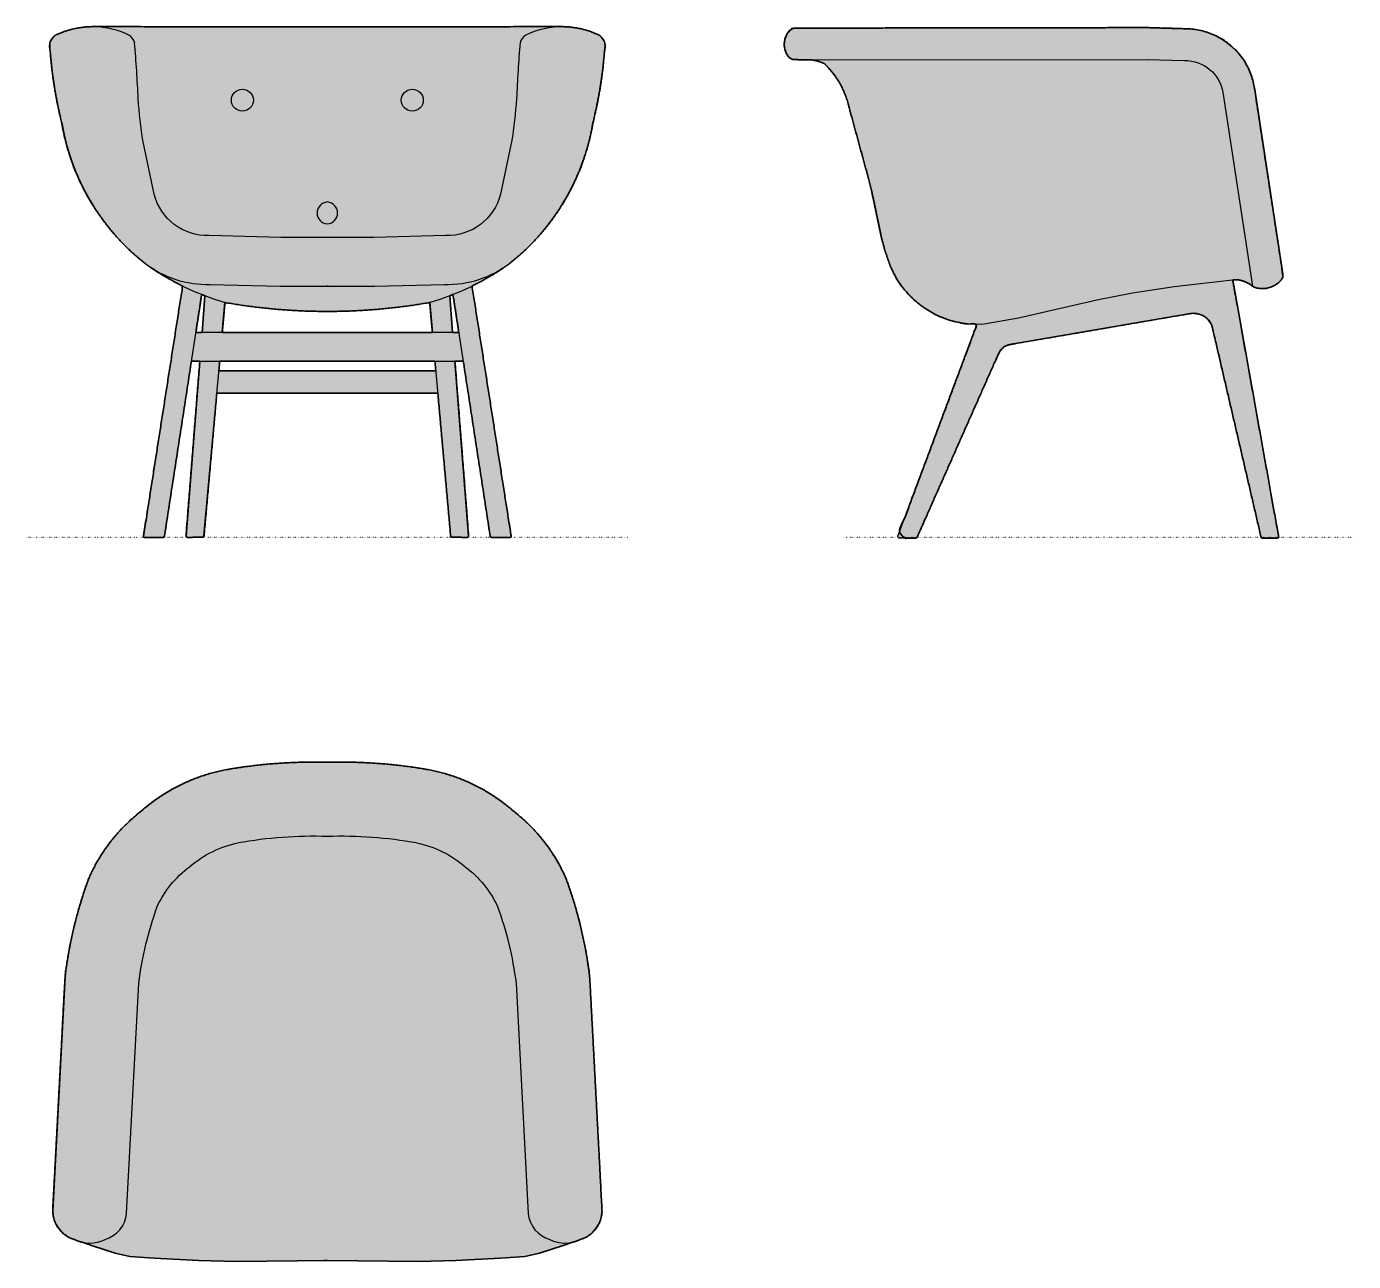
# Model space of a CAD drawing. Header units: millimetres. Extents: x 0 to 1796, y -980 to 691.
import ezdxf

# ---------------------------------------------------------------- set-up
doc = ezdxf.new("R2010")
doc.units = ezdxf.units.MM
doc.linetypes.add('Dots', pattern=[1, 0, -1])
doc.layers.add('Blocks', color=7, linetype='Continuous')
doc.layers.add('Blocks$Fill', color=7, linetype='Continuous', true_color=0xffffff)
for name, color, linetype, lineweight, true_color in [('Blocks$Inner', 7, 'Continuous', 25, 0x007f00), ('Blocks$Outline', 7, 'Continuous', 35, 0xff3f3f), ('Groud', 7, 'Dots', 25, 0x243775)]:
    doc.layers.add(name, color=color, linetype=linetype, lineweight=lineweight, true_color=true_color)

# ---------------------------------------------------------------- blocks, each defined once
blk = doc.blocks.new('Chester Chair Side')
at = {"layer": 'Blocks$Fill', "extrusion": (0, 0, -1)}
blk.add_hatch(color=256, dxfattribs=at).paths.add_polyline_path([(-562.3, 0.5), (-562.3, 0.5), (-562.3, 0.4), (-562.4, 0.4), (-562.4, 0.4), (-562.4, 0.3), (-562.4, 0.3), (-562.4, 0.2), (-562.4, 0.2), (-562.4, 0.2), (-562.5, 0.1), (-562.5, 0.1), (-562.5, 0.1), (-562.5, 0), (-562.5, 0), (-562.6, 0), (-562.6, -0.1), (-562.6, -0.1), (-562.6, -0.2), (-562.6, -0.2), (-562.7, -0.2), (-562.7, -0.3), (-562.7, -0.3), (-562.8, -0.3), (-562.8, -0.4), (-562.8, -0.4), (-562.8, -0.4), (-562.9, -0.5), (-562.9, -0.5), (-562.9, -0.5), (-563, -0.5), (-563, -0.6), (-563, -0.6), (-563.1, -0.6), (-563.1, -0.7), (-563.1, -0.7), (-563.2, -0.7), (-563.2, -0.7), (-563.2, -0.7), (-563.3, -0.8), (-563.3, -0.8), (-563.4, -0.8), (-563.4, -0.8), (-563.4, -0.8), (-563.5, -0.9), (-563.5, -0.9), (-563.6, -0.9), (-563.6, -0.9), (-563.6, -0.9), (-563.7, -0.9), (-563.7, -1), (-563.8, -1), (-563.8, -1), (-563.8, -1), (-563.9, -1), (-563.9, -1), (-564, -1), (-564, -1), (-564, -1), (-564.1, -1), (-564.1, -1), (-564.2, -1), (-564.2, -1), (-564.2, -1), (-564.3, -1), (-584.2, -1), (-584.2, -1), (-584.3, -1), (-584.3, -1), (-584.4, -1), (-584.4, -1), (-584.5, -1), (-584.5, -1), (-584.6, -1), (-584.6, -1), (-584.7, -1), (-584.7, -0.9), (-584.8, -0.9), (-584.8, -0.9), (-584.9, -0.9), (-584.9, -0.9), (-585, -0.8), (-585, -0.8), (-585.1, -0.8), (-585.1, -0.8), (-585.2, -0.7), (-585.2, -0.7), (-585.3, -0.7), (-585.3, -0.6), (-585.4, -0.6), (-585.4, -0.6), (-585.5, -0.5), (-585.5, -0.5), (-585.5, -0.5), (-585.6, -0.4), (-585.6, -0.4), (-585.6, -0.4), (-585.7, -0.3), (-585.7, -0.3), (-585.8, -0.2), (-585.8, -0.2), (-585.8, -0.1), (-585.8, -0.1), (-585.9, -0.1), (-585.9, 0), (-585.9, 0), (-585.9, 0.1), (-586, 0.1), (-586, 0.2), (-586, 0.2), (-586, 0.3), (-586.1, 0.3), (-586.1, 0.4), (-586.1, 0.5), (-586.1, 0.5), (-586.1, 0.6), (-586.1, 0.6), (-586.1, 0.7), (-586.1, 0.7), (-586.1, 0.8), (-586.1, 0.8), (-586.1, 0.9), (-586.2, 0.9), (-586.2, 1), (-586.1, 1.1), (-586.1, 1.1), (-586.1, 1.2), (-586.1, 1.2), (-586.1, 1.3), (-586.1, 1.3), (-524, 348.1), (-530.6, 348.5), (-531.9, 348.3), (-533.3, 348), (-534.6, 347.6), (-536, 347.2), (-537.3, 346.8), (-538.6, 346.4), (-539.9, 345.9), (-541.2, 345.3), (-542.5, 344.8), (-543.7, 344.1), (-545, 343.5), (-546.2, 342.8), (-547.4, 342.1), (-548.6, 341.3), (-549.7, 340.5), (-550.8, 339.7), (-551.8, 339), (-552.4, 338.8), (-552.9, 338.5), (-553.5, 338.3), (-554.1, 338.1), (-554.7, 337.9), (-555.3, 337.8), (-555.9, 337.6), (-556.5, 337.4), (-557.1, 337.3), (-557.8, 337.1), (-558.4, 337), (-559, 336.9), (-559.7, 336.8), (-560.3, 336.7), (-561, 336.6), (-561.6, 336.6), (-562.3, 336.5), (-562.9, 336.5), (-563.6, 336.5), (-564.2, 336.5), (-564.9, 336.5), (-565.6, 336.5), (-566.2, 336.5), (-566.9, 336.5), (-567.6, 336.6), (-568.2, 336.7), (-568.9, 336.8), (-569.6, 336.9), (-570.2, 337), (-570.9, 337.1), (-571.5, 337.2), (-572.2, 337.4), (-572.9, 337.6), (-573.5, 337.7), (-574.1, 337.9), (-574.8, 338.1), (-575.4, 338.3), (-576, 338.6), (-576.7, 338.8), (-577.3, 339.1), (-577.9, 339.3), (-578.5, 339.6), (-579.1, 339.9), (-579.7, 340.2), (-580.3, 340.5), (-580.9, 340.8), (-581.4, 341.2), (-582, 341.5), (-582.5, 341.9), (-583.1, 342.2), (-583.6, 342.6), (-584.1, 343), (-584.6, 343.4), (-585.1, 343.8), (-585.6, 344.2), (-586.1, 344.6), (-586.6, 345), (-587.1, 345.5), (-587.5, 345.9), (-587.9, 346.3), (-588.4, 346.8), (-588.8, 347.2), (-589.2, 347.7), (-589.6, 348.2), (-589.8, 348.4), (-589.9, 348.6), (-590.1, 348.8), (-590.2, 349), (-590.4, 349.2), (-590.5, 349.4), (-590.6, 349.7), (-590.8, 349.9), (-590.9, 350.1), (-591, 350.4), (-591.1, 350.6), (-591.2, 350.9), (-591.3, 351.1), (-591.4, 351.4), (-591.5, 351.6), (-591.6, 351.9), (-591.6, 352.2), (-591.7, 352.4), (-591.8, 352.7), (-591.8, 352.9), (-591.8, 353.2), (-591.9, 353.5), (-591.9, 353.7), (-591.9, 354), (-591.9, 354.3), (-591.9, 354.5), (-591.9, 354.8), (-591.9, 355.1), (-591.9, 355.3), (-591.9, 355.6), (-591.9, 355.9), (-591.8, 356.1), (-553.3, 608.6), (-552.9, 610.5), (-552.6, 612.4), (-552.2, 614.3), (-551.7, 616.2), (-551.2, 618.1), (-550.7, 620), (-550.1, 621.9), (-549.5, 623.8), (-548.8, 625.7), (-548.1, 627.7), (-547.3, 629.6), (-546.5, 631.5), (-545.7, 633.3), (-544.8, 635.2), (-543.8, 637.1), (-542.8, 638.9), (-541.8, 640.8), (-540.7, 642.6), (-539.6, 644.4), (-538.4, 646.2), (-537.2, 647.9), (-536, 649.7), (-534.7, 651.4), (-533.4, 653.1), (-532, 654.7), (-530.6, 656.4), (-529.1, 658), (-527.6, 659.5), (-526.1, 661.1), (-524.5, 662.6), (-522.9, 664), (-521.3, 665.5), (-519.6, 666.9), (-517.9, 668.2), (-516.2, 669.5), (-514.4, 670.8), (-512.6, 672), (-510.8, 673.2), (-509, 674.3), (-507.1, 675.4), (-505.2, 676.5), (-503.3, 677.5), (-501.4, 678.5), (-499.5, 679.4), (-497.5, 680.2), (-495.6, 681.1), (-493.6, 681.8), (-491.6, 682.6), (-489.7, 683.2), (-487.7, 683.9), (-485.7, 684.5), (-483.7, 685), (-481.7, 685.5), (-479.7, 685.9), (-477.7, 686.3), (-475.7, 686.7), (-473.7, 687), (-471.7, 687.3), (-469.7, 687.5), (-467.8, 687.7), (-465.8, 687.8), (-463.9, 687.9), (-461.9, 688), (-460, 688), (-409.2, 689.6), (67.9, 688.9), (68.1, 688.9), (68.4, 688.9), (68.6, 688.9), (68.9, 688.9), (69.1, 688.8), (69.4, 688.8), (69.6, 688.8), (69.9, 688.7), (70.1, 688.7), (70.4, 688.6), (70.6, 688.5), (70.8, 688.5), (71.1, 688.4), (71.3, 688.3), (71.6, 688.2), (71.8, 688.1), (72, 688), (72.3, 687.9), (72.5, 687.8), (72.7, 687.7), (72.9, 687.6), (73.1, 687.4), (73.3, 687.3), (73.6, 687.2), (73.8, 687), (74, 686.9), (74.2, 686.7), (74.3, 686.6), (74.5, 686.4), (74.7, 686.2), (74.9, 686.1), (75.1, 685.9), (75.5, 685.5), (75.8, 685.1), (76.2, 684.6), (76.6, 684.2), (76.9, 683.7), (77.3, 683.3), (77.6, 682.8), (78, 682.3), (78.3, 681.8), (78.6, 681.3), (78.9, 680.8), (79.2, 680.3), (79.5, 679.8), (79.8, 679.2), (80.1, 678.7), (80.3, 678.1), (80.6, 677.6), (80.8, 677), (81.1, 676.4), (81.3, 675.8), (81.5, 675.2), (81.6, 674.6), (81.8, 674), (82, 673.4), (82.1, 672.8), (82.3, 672.2), (82.4, 671.6), (82.5, 670.9), (82.6, 670.3), (82.6, 669.7), (82.7, 669), (82.7, 668.4), (82.8, 667.8), (82.8, 667.1), (82.8, 666.5), (82.8, 665.9), (82.7, 665.2), (82.7, 664.6), (82.6, 664), (82.5, 663.3), (82.5, 662.7), (82.3, 662.1), (82.2, 661.5), (82.1, 660.9), (82, 660.3), (81.8, 659.7), (81.6, 659.1), (81.4, 658.5), (81.3, 657.9), (81, 657.3), (80.8, 656.8), (80.6, 656.2), (80.4, 655.6), (80.1, 655.1), (79.8, 654.6), (79.6, 654), (79.3, 653.5), (79, 653), (78.7, 652.5), (78.4, 652), (78.1, 651.6), (77.7, 651.1), (77.4, 650.6), (77.1, 650.2), (76.9, 650), (76.7, 649.8), (76.5, 649.6), (76.3, 649.4), (76.2, 649.2), (76, 649), (75.7, 648.8), (75.5, 648.6), (75.3, 648.4), (75.1, 648.3), (74.9, 648.1), (74.6, 647.9), (74.4, 647.8), (74.1, 647.6), (73.9, 647.5), (73.6, 647.4), (73.4, 647.2), (73.1, 647.1), (72.9, 647), (72.6, 646.9), (72.3, 646.8), (72.1, 646.7), (71.8, 646.7), (71.5, 646.6), (71.2, 646.5), (71, 646.5), (70.7, 646.4), (70.4, 646.4), (70.1, 646.4), (69.9, 646.3), (69.6, 646.3), (69.3, 646.3), (47.5, 645.9), (45.3, 645.9), (44.2, 645.7), (43.1, 645.5), (42, 645.3), (41, 645.1), (39.9, 644.8), (38.8, 644.5), (37.7, 644.2), (36.7, 643.9), (35.6, 643.6), (34.5, 643.2), (33.5, 642.8), (32.5, 642.4), (31.4, 642), (30.4, 641.6), (29.4, 641.1), (28.4, 640.7), (25.8, 638.1), (23.3, 635.5), (20.9, 632.8), (18.5, 630), (16.3, 627.2), (14.1, 624.2), (12, 621.2), (10, 618.2), (8.1, 615), (6.4, 611.8), (4.7, 608.6), (3.1, 605.3), (1.6, 602), (0.3, 598.6), (-1, 595.2), (-2.1, 591.8), (-33.9, 475.6), (-48.9, 404.9), (-53.7, 386.9), (-60.9, 366.5), (-62.7, 362.4), (-63.6, 360.4), (-64.6, 358.4), (-65.6, 356.4), (-66.7, 354.4), (-67.8, 352.4), (-69, 350.5), (-70.2, 348.5), (-71.4, 346.6), (-72.7, 344.7), (-74, 342.7), (-75.3, 340.9), (-76.7, 339), (-78.1, 337.1), (-79.6, 335.3), (-81.1, 333.5), (-82.6, 331.7), (-84.2, 329.9), (-85.8, 328.2), (-87.4, 326.5), (-89.1, 324.8), (-90.8, 323.2), (-92.6, 321.5), (-94.3, 319.9), (-96.1, 318.4), (-98, 316.8), (-99.9, 315.3), (-101.8, 313.9), (-103.7, 312.4), (-105.6, 311.1), (-107.6, 309.7), (-109.6, 308.4), (-111.6, 307.1), (-113.7, 305.9), (-115.8, 304.7), (-117.9, 303.5), (-120, 302.4), (-122.1, 301.3), (-124.3, 300.3), (-126.4, 299.3), (-128.6, 298.3), (-130.8, 297.4), (-133, 296.5), (-135.2, 295.7), (-137.4, 294.9), (-139.7, 294.2), (-141.9, 293.5), (-144.2, 292.8), (-146.4, 292.2), (-148.7, 291.6), (-151, 291.1), (-153.2, 290.6), (-155.5, 290.2), (-157.7, 289.8), (-160, 289.4), (-162.3, 289.1), (-164.5, 288.8), (-166.8, 288.6), (-169, 288.4), (-171.2, 288.2), (-173.5, 288.1), (-177.9, 288), (-71, 1.7), (-71, 1.6), (-71, 1.6), (-71, 1.5), (-70.9, 1.5), (-70.9, 1.4), (-70.9, 1.3), (-70.9, 1.3), (-70.9, 1.2), (-70.9, 1.2), (-70.9, 1.1), (-70.9, 1), (-70.9, 1), (-70.9, 0.9), (-70.9, 0.9), (-70.9, 0.8), (-70.9, 0.7), (-70.9, 0.7), (-70.9, 0.6), (-70.9, 0.6), (-70.9, 0.5), (-71, 0.4), (-71, 0.4), (-71, 0.3), (-71, 0.3), (-71, 0.2), (-71.1, 0.1), (-71.1, 0.1), (-71.1, 0), (-71.1, 0), (-71.2, -0.1), (-71.2, -0.1), (-71.2, -0.2), (-71.3, -0.2), (-71.3, -0.3), (-71.3, -0.3), (-71.4, -0.3), (-71.4, -0.4), (-71.5, -0.4), (-71.5, -0.5), (-71.6, -0.5), (-71.6, -0.6), (-71.6, -0.6), (-71.7, -0.6), (-71.7, -0.7), (-71.8, -0.7), (-71.8, -0.7), (-71.9, -0.8), (-72, -0.8), (-72, -0.8), (-72.1, -0.8), (-72.1, -0.9), (-72.2, -0.9), (-72.2, -0.9), (-72.3, -0.9), (-72.4, -0.9), (-72.4, -1), (-72.5, -1), (-72.5, -1), (-72.6, -1), (-72.6, -1), (-72.7, -1), (-72.8, -1), (-72.8, -1), (-72.9, -1), (-95.2, -1), (-95.2, -1), (-95.3, -1), (-95.4, -1), (-95.4, -1), (-95.4, -1), (-95.5, -1), (-95.5, -1), (-95.5, -1), (-95.6, -1), (-95.6, -0.9), (-95.7, -0.9), (-95.7, -0.9), (-95.7, -0.9), (-95.8, -0.9), (-95.8, -0.9), (-95.8, -0.9), (-95.9, -0.9), (-95.9, -0.9), (-95.9, -0.8), (-96, -0.8), (-96, -0.8), (-96, -0.8), (-96.1, -0.8), (-96.1, -0.8), (-96.1, -0.7), (-96.2, -0.7), (-96.2, -0.7), (-96.2, -0.7), (-96.3, -0.7), (-96.3, -0.7), (-96.3, -0.6), (-96.3, -0.6), (-96.4, -0.6), (-96.4, -0.6), (-96.4, -0.5), (-96.5, -0.5), (-96.5, -0.5), (-96.5, -0.5), (-96.5, -0.4), (-96.6, -0.4), (-96.6, -0.4), (-96.6, -0.4), (-96.6, -0.3), (-96.7, -0.3), (-96.7, -0.3), (-96.7, -0.3), (-96.7, -0.2), (-96.8, -0.2), (-96.8, -0.2), (-96.8, -0.1), (-96.8, -0.1), (-96.8, -0.1), (-96.9, -0.1), (-96.9, 0), (-96.9, 0), (-96.9, 0.1), (-97, 0.1), (-97, 0.2), (-206.8, 247.7), (-207.1, 248.3), (-207.4, 249), (-207.7, 249.6), (-208, 250.3), (-208.4, 250.9), (-208.8, 251.5), (-209.2, 252.1), (-209.7, 252.7), (-210.1, 253.3), (-210.4, 253.6), (-210.6, 253.9), (-210.9, 254.2), (-211.1, 254.5), (-211.4, 254.7), (-211.6, 255), (-211.9, 255.3), (-212.2, 255.5), (-212.5, 255.8), (-212.8, 256), (-213.1, 256.3), (-213.4, 256.5), (-213.7, 256.8), (-214, 257), (-214.3, 257.2), (-214.6, 257.4), (-214.9, 257.7), (-215.2, 257.9), (-215.5, 258.1), (-215.9, 258.3), (-216.2, 258.5), (-216.5, 258.6), (-216.9, 258.8), (-217.2, 259), (-217.5, 259.2), (-217.9, 259.3), (-218.2, 259.5), (-218.6, 259.6), (-219.3, 259.9), (-220, 260.1), (-220.7, 260.4), (-221.4, 260.6), (-222.1, 260.7), (-222.8, 260.9), (-223.5, 261), (-224.3, 261.1), (-225, 261.2), (-466.9, 302.7), (-467.4, 302.7), (-468, 302.8), (-468.5, 302.9), (-469, 302.9), (-469.5, 302.9), (-470.1, 303), (-470.6, 303), (-471.1, 303), (-471.7, 303), (-472.2, 303), (-472.8, 302.9), (-473.3, 302.9), (-473.9, 302.9), (-474.4, 302.8), (-475, 302.7), (-475.5, 302.6), (-476.1, 302.5), (-476.6, 302.4), (-477.2, 302.3), (-477.7, 302.2), (-478.3, 302), (-478.8, 301.9), (-479.4, 301.7), (-479.9, 301.5), (-480.4, 301.3), (-481, 301.1), (-481.5, 300.9), (-482, 300.7), (-482.6, 300.5), (-483.1, 300.2), (-483.6, 299.9), (-484.1, 299.7), (-484.6, 299.4), (-485.1, 299.1), (-485.6, 298.8), (-486.1, 298.5), (-486.5, 298.2), (-487, 297.8), (-487.5, 297.5), (-487.9, 297.1), (-488.4, 296.8), (-488.8, 296.4), (-489.2, 296), (-489.6, 295.6), (-490, 295.3), (-490.4, 294.9), (-490.8, 294.5), (-491.2, 294), (-491.6, 293.6), (-491.9, 293.2), (-492.3, 292.8), (-492.6, 292.3), (-492.9, 291.9), (-493.3, 291.4), (-493.6, 291), (-493.9, 290.5), (-494.1, 290.1), (-494.4, 289.6), (-494.7, 289.2), (-494.9, 288.7), (-495.2, 288.2), (-495.4, 287.8), (-495.6, 287.3), (-495.8, 286.8)], flags=0)
at = {"layer": 'Blocks$Inner'}
for p, q in [((-47.5, 645.9), (409.3, 646.6)), ((407.9, 646.6), (458.7, 645)), ((-45.3, 645.9), (-69.3, 646.3)), ((510.7, 602.1), (550.8, 339.7)), ((553.3, 608.6), (591.8, 356.1)), ((71, 1.7), (177.9, 288)), ((466.9, 302.7), (225, 261.2)), ((562.3, 0.5), (495.8, 286.8)), ((206.8, 247.7), (97, 0.2)), ((95.2, -1), (72.9, -1)), ((584.2, -1), (564.3, -1))]:
    blk.add_line(p, q, dxfattribs=at)
for points in [[(-67.9, 688.9), (409.2, 689.6), (460, 688)], [(60.9, 366.5), (53.7, 386.9), (48.9, 404.9), (33.9, 475.6), (2.1, 591.8)], [(523.9, 347.9), (444.9, 338.7), (388.5, 330.1), (340.1, 320.9), (234.2, 296.5), (187.6, 288.5), (177.7, 288)], [(530.6, 348.5), (524, 348.1), (586.1, 1.3)]]:
    blk.add_lwpolyline(points, dxfattribs=at)
at = {"layer": 'Blocks$Inner', "extrusion": (0, 0, -1)}
for centre, radius, start, end in [((55.5, 666.9), 27.3, 322.2604, 44.1567), ((67.9, 678.9), 10, 44.1567, 89.9243), ((-460, 593.6), 94.4, 89.9961, 170.8645), ((69.2, 656.3), 10, 270.9495, 322.2604), ((-459.9, 593.5), 51.5, 88.6201, 170.8348), ((-178.9, 416), 128, 270.4723, 337.2481), ((-564.4, 369.3), 32.9, 220.104, 292.6171), ((-581.9, 354.6), 10, 171.3116, 220.104), ((-72.9, 1), 2, 269.9443, 20.4692), ((-95.2, 1), 2, 203.9241, 269.9443), ((-564.3, 1), 2, 270, 346.9256), ((-584.2, 1), 2, 169.8389, 270)]:
    blk.add_arc(centre, radius, start, end, dxfattribs=at)
at = {"layer": 'Blocks$Inner'}
for centre, radius, start, end in [((-54.1, 587.6), 59, 64.1351, 81.4222), ((-107.6, 557.3), 115, 17.4406, 46.4569), ((522.5, 302.1), 47.2, 51.5499, 80.1177), ((471.1, 276), 26.9, 23.5617, 98.9781), ((226.9, 239.7), 21.6, 95.0197, 158.2265)]:
    blk.add_arc(centre, radius, start, end, dxfattribs=at)
at = {"layer": 'Blocks$Outline'}
blk.add_rational_spline([(562.3, 0.5), (562.7, -1), (564.3, -1), (574.2, -1), (584.2, -1), (585.1, -1), (585.7, -0.3), (586.3, 0.4), (586.1, 1.3), (555, 174.7), (524, 348.1), (527.3, 348.3), (530.6, 348.5), (541.8, 346.6), (551.3, 339.4), (551.8, 339), (574.1, 329.7), (589.6, 348.2), (592.5, 351.6), (591.8, 356.1), (572.5, 482.3), (553.3, 608.6), (540.5, 688), (460, 688), (434.6, 688.8), (409.2, 689.6), (170.7, 689.2), (-67.9, 688.9), (-72.1, 688.9), (-75.1, 685.9), (-91.6, 668.9), (-77.1, 650.2), (-74.1, 646.4), (-69.3, 646.3), (-58.4, 646.1), (-46.4, 645.9), (-45.3, 645.9), (-36.5, 644.6), (-28.4, 640.7), (-6.8, 620.2), (2.1, 591.8), (18, 533.7), (33.9, 475.6), (41.4, 440.3), (48.9, 404.9), (51.3, 395.9), (53.7, 386.9), (57.3, 376.7), (60.9, 366.5), (93.5, 288.7), (177.9, 288), (124.4, 144.8), (71, 1.7), (70.6, 0.7), (71.2, -0.2), (71.8, -1), (72.9, -1), (84, -1), (95.2, -1), (96.5, -1), (97, 0.2), (151.9, 123.9), (206.8, 247.7), (211.7, 260), (225, 261.2), (345.9, 281.9), (466.9, 302.7), (487.5, 305.9), (495.8, 286.8), (529.1, 143.7), (562.3, 0.5)], [1, 0.783012046874, 1, 1, 1, 0.906010434828, 1, 0.906010434828, 1, 1, 1, 1, 1, 0.97069996791, 0.998384947152, 1, 0.806377032535, 1, 0.910711084237, 1, 1, 1, 0.761151720285, 1, 1, 1, 1, 1, 0.921295238015, 1, 0.755302805721, 1, 0.901413933305, 1, 1, 1, 1, 0.988642390722, 1, 0.96811204409, 1, 1, 1, 1, 1, 1, 1, 1, 1, 0.834964285729, 1, 1, 1, 0.885951043888, 1, 0.885951043888, 1, 1, 1, 0.838574237173, 1, 1, 1, 0.851695843934, 1, 1, 1, 0.791135677978, 1, 1, 1], degree=2, knots=[-3501.966918, -3501.966918, -3501.966918, -3499.281707, -3499.281707, -3479.406814, -3479.406814, -3477.658673, -3477.658673, -3475.910531, -3475.910531, -3123.568251, -3123.568251, -3116.951602, -3116.951602, -3094.664492, -3093.435999, -3093.435999, -3051.820455, -3051.820455, -3043.304576, -3043.304576, -2787.914, -2787.914, -2654.624167, -2654.624167, -2603.823932, -2603.823932, -2126.690279, -2126.690279, -2118.702318, -2118.702318, -2079.710568, -2079.710568, -2070.755126, -2070.755126, -2048.95008, -2046.74562, -2046.74562, -2028.954814, -2028.954814, -1970.720231, -1970.720231, -1850.272338, -1850.272338, -1778.045782, -1778.045782, -1759.393104, -1759.393104, -1737.731926, -1737.731926, -1588.544212, -1588.544212, -1282.932568, -1282.932568, -1281.003545, -1281.003545, -1279.074522, -1279.074522, -1256.793089, -1256.793089, -1254.488547, -1254.488547, -983.749039, -983.749039, -959.902894, -959.902894, -714.405806, -714.405806, -678.936525, -678.936525, -385.015316, -385.015316, -385.015316], dxfattribs=at)
blk = doc.blocks.new('Chester Chair Top')
at = {"layer": 'Blocks$Fill'}
blk.add_hatch(color=256, dxfattribs=at).paths.add_polyline_path([(23, -359.5), (67.7, -374.5), (87.7, -378.8), (120.8, -381.2), (181.2, -384.2), (231.6, -385.6), (355, -384.4), (478.3, -385.6), (528.8, -384.2), (589.2, -381.2), (622.2, -378.8), (642.2, -374.5), (672.6, -364.6), (687, -359.5), (688.3, -359.2), (689.6, -358.8), (691, -358.4), (692.3, -358), (693.5, -357.5), (694.8, -357), (696, -356.5), (697.2, -355.9), (698, -355.7), (698.7, -355.4), (699.4, -355.2), (700.2, -354.9), (700.9, -354.6), (701.6, -354.3), (702.4, -354), (703.1, -353.6), (703.8, -353.3), (704.5, -352.9), (705.2, -352.5), (705.9, -352.1), (706.6, -351.7), (707.3, -351.3), (708, -350.9), (708.7, -350.4), (709.4, -349.9), (710.1, -349.4), (710.7, -348.9), (711.4, -348.4), (712, -347.9), (712.7, -347.3), (713.3, -346.8), (713.9, -346.2), (714.5, -345.6), (715.1, -345), (715.7, -344.4), (716.2, -343.8), (716.8, -343.1), (717.3, -342.5), (717.9, -341.8), (718.4, -341.1), (718.9, -340.4), (719.4, -339.7), (719.8, -339), (720.3, -338.3), (720.7, -337.6), (721.2, -336.9), (721.6, -336.1), (722, -335.4), (722.4, -334.6), (722.7, -333.9), (723.1, -333.1), (723.4, -332.4), (723.7, -331.6), (724, -330.8), (724.3, -330), (724.6, -329.2), (724.8, -328.5), (725, -327.7), (725.3, -326.9), (725.5, -326.1), (725.6, -325.3), (725.8, -324.5), (726, -323.7), (726.1, -322.9), (726.2, -322.1), (726.3, -321.4), (726.4, -320.6), (726.5, -319.8), (726.5, -319), (726.6, -318.2), (726.6, -317.5), (726.6, -316.7), (709.9, 0), (707.6, 16.9), (704.8, 33.7), (701.6, 50.5), (697.8, 67.2), (693.5, 83.7), (688.8, 100.1), (683.6, 116.4), (677.9, 132.5), (674.9, 139.1), (671.7, 145.6), (668.3, 152), (664.7, 158.3), (660.9, 164.6), (656.8, 170.7), (652.6, 176.7), (648.2, 182.6), (643.6, 188.3), (638.8, 193.8), (633.9, 199.2), (628.8, 204.5), (623.5, 209.5), (618.1, 214.4), (612.6, 219.1), (606.9, 223.6), (600.9, 228.7), (594.8, 233.6), (588.5, 238.3), (582, 242.9), (575.3, 247.2), (568.5, 251.3), (561.6, 255.1), (554.5, 258.8), (547.3, 262.2), (540, 265.4), (532.7, 268.3), (525.2, 271), (517.7, 273.4), (510.1, 275.6), (502.5, 277.5), (494.8, 279.2), (477.5, 282.1), (460.1, 284.6), (442.7, 286.6), (425.2, 288.1), (407.6, 289.2), (390.1, 289.9), (372.5, 290.1), (355, 289.8), (337.4, 290.1), (319.9, 289.9), (302.3, 289.2), (284.8, 288.1), (267.3, 286.6), (249.8, 284.6), (232.4, 282.1), (215.1, 279.2), (207.5, 277.5), (199.8, 275.6), (192.3, 273.4), (184.7, 271), (177.3, 268.3), (169.9, 265.4), (162.6, 262.2), (155.4, 258.8), (148.4, 255.1), (141.4, 251.3), (134.6, 247.2), (128, 242.9), (121.5, 238.3), (115.1, 233.6), (109, 228.7), (103, 223.6), (97.4, 219.1), (91.8, 214.4), (86.4, 209.5), (81.2, 204.5), (76.1, 199.2), (71.1, 193.8), (66.3, 188.3), (61.7, 182.6), (57.3, 176.7), (53.1, 170.7), (49.1, 164.6), (45.2, 158.3), (41.6, 152), (38.2, 145.6), (35, 139.1), (32, 132.5), (26.3, 116.4), (21.1, 100.1), (16.4, 83.7), (12.1, 67.2), (8.4, 50.5), (5.1, 33.7), (2.3, 16.9), (0, 0), (-16.7, -316.7), (-16.7, -317.5), (-16.6, -318.2), (-16.6, -319), (-16.5, -319.8), (-16.5, -320.6), (-16.4, -321.4), (-16.3, -322.1), (-16.2, -322.9), (-16, -323.7), (-15.9, -324.5), (-15.7, -325.3), (-15.5, -326.1), (-15.3, -326.9), (-15.1, -327.7), (-14.9, -328.5), (-14.6, -329.2), (-14.4, -330), (-14.1, -330.8), (-13.8, -331.6), (-13.5, -332.4), (-13.1, -333.1), (-12.8, -333.9), (-12.4, -334.6), (-12, -335.4), (-11.7, -336.1), (-11.2, -336.9), (-10.8, -337.6), (-10.4, -338.3), (-9.9, -339), (-9.4, -339.7), (-9, -340.4), (-8.5, -341.1), (-7.9, -341.8), (-7.4, -342.5), (-6.9, -343.1), (-6.3, -343.8), (-5.7, -344.4), (-5.2, -345), (-4.6, -345.6), (-4, -346.2), (-3.4, -346.8), (-2.7, -347.3), (-2.1, -347.9), (-1.5, -348.4), (-0.8, -348.9), (-0.1, -349.4), (0.5, -349.9), (1.2, -350.4), (1.9, -350.9), (2.6, -351.3), (3.3, -351.7), (4, -352.1), (4.7, -352.5), (5.4, -352.9), (6.1, -353.3), (6.8, -353.6), (7.6, -354), (8.3, -354.3), (9, -354.6), (9.7, -354.9), (10.5, -355.2), (11.2, -355.4), (11.9, -355.7), (12.7, -355.9), (13.9, -356.5), (15.1, -357), (16.4, -357.5), (17.7, -358), (19, -358.4), (20.3, -358.8), (21.6, -359.2)], flags=0)
at = {"layer": 'Blocks$Inner'}
for p, q in [((0, 0), (-16.7, -316.7)), ((726.6, -316.7), (709.9, 0)), ((83.3, -320.5), (99.7, -8.8)), ((610.3, -8.8), (626.7, -320.5))]:
    blk.add_line(p, q, dxfattribs=at)
for points in [[(11.2, -355.4), (37.3, -364.6), (67.7, -374.5), (87.7, -378.8), (120.8, -381.2), (181.2, -384.2), (231.6, -385.6), (355, -384.4)], [(698.7, -355.4), (672.6, -364.6), (642.2, -374.5), (622.2, -378.8), (589.2, -381.2), (528.8, -384.2), (478.3, -385.6), (355, -384.4), (350.3, -384.4)]]:
    blk.add_lwpolyline(points, dxfattribs=at)
for centre, radius, start, end in [((335.6, -384.4), 674.5, 88.355, 100.2898), ((374.3, -384.4), 674.5, 79.7102, 91.645), ((263.1, 41.6), 242.4, 101.4135, 131.3287), ((446.8, 41.6), 242.4, 48.6713, 78.5865), ((244.3, 40.3), 231.5, 127.6314, 156.5459), ((465.6, 40.3), 231.5, 23.4541, 52.3686), ((582.3, -70.6), 586.5, 159.7427, 173.0849), ((127.7, -70.6), 586.5, 6.9151, 20.2573), ((24.5, -316.4), 41.2, 180.3827, 253.2893), ((42.3, -316.4), 41.2, 286.7107, 354.3532), ((667.7, -316.4), 41.2, 185.6468, 253.2893), ((685.4, -316.4), 41.2, 286.7107, 359.6173), ((33.4, -313.7), 47, 243.8806, 296.1194), ((676.5, -313.7), 47, 243.8806, 296.1194)]:
    blk.add_arc(centre, radius, start, end, dxfattribs=at)
at = {"layer": 'Blocks$Inner', "extrusion": (0, 0, -1)}
for centre, radius, start, end in [((-264.9, 36.3), 147.9, 49.3311, 78.0207), ((-335.6, -384.4), 574.5, 79.8326, 91.9314), ((-374.3, -384.4), 574.5, 88.0686, 100.1674), ((-445, 36.3), 147.9, 101.9793, 130.6689), ((-252.1, 35.7), 140.4, 24.8622, 53.4437), ((-457.8, 35.7), 140.4, 126.5563, 155.1378), ((-582.3, -70.6), 486.5, 7.2973, 19.8721), ((-127.7, -70.6), 486.5, 160.1279, 172.7027)]:
    blk.add_arc(centre, radius, start, end, dxfattribs=at)
at = {"layer": 'Blocks$Outline'}
for points in [[(23, -359.5), (37.3, -364.6), (67.7, -374.5), (87.7, -378.8), (120.8, -381.2), (181.2, -384.2), (231.6, -385.6), (355, -384.4)], [(355, -384.4), (478.3, -385.6), (528.8, -384.2), (589.2, -381.2), (622.2, -378.8), (642.2, -374.5), (672.6, -364.6), (687, -359.5)]]:
    blk.add_lwpolyline(points, dxfattribs=at)
for points, weights, knots in [([(355, 289.8), (284.5, 291.8), (215.1, 279.2), (151.6, 266.4), (103, 223.6), (55.8, 187.2), (32, 132.5), (8.3, 68.1), (0, 0), (-8.3, -158.3), (-16.7, -316.7), (-16.5, -347.1), (12.7, -355.9), (17.6, -358.3), (23, -359.5)], [1, 0.994581254152, 1, 0.966117058203, 1, 0.968334093727, 1, 0.993229354241, 1, 1, 1, 0.804341723734, 1, 0.973625982471, 0.960874778048], [932.897611, 932.897611, 932.897611, 1073.392558, 1073.392558, 1199.944386, 1199.944386, 1316.749443, 1316.749443, 1453.332224, 1453.332224, 1770.467396, 1770.467396, 1822.904582, 1822.904582, 1833.981604, 1833.981604, 1833.981604]), ([(687, -359.5), (692.3, -358.3), (697.2, -355.9), (726.4, -347.1), (726.6, -316.7), (718.3, -158.3), (709.9, 0), (701.7, 68.1), (677.9, 132.5), (654.2, 187.2), (606.9, 223.6), (558.3, 266.4), (494.8, 279.2), (425.4, 291.8), (355, 289.8)], [0.960874778048, 0.973625982471, 1, 0.804341723734, 1, 1, 1, 0.993229354241, 1, 0.968334093727, 1, 0.966117058203, 1, 0.994581254152, 1], [3363.554346, 3363.554346, 3363.554346, 3374.631368, 3374.631368, 3427.068554, 3427.068554, 3744.203727, 3744.203727, 3880.786507, 3880.786507, 3997.591565, 3997.591565, 4124.143393, 4124.143393, 4264.63834, 4264.63834, 4264.63834])]:
    blk.add_rational_spline(points, weights, degree=2, knots=knots, dxfattribs=at)
blk = doc.blocks.new('Chester Chair Front')
at = {"layer": 'Blocks$Fill'}
h = blk.add_hatch(color=256, dxfattribs=at)
h.paths.add_polyline_path([(654, 370.7), (659.4, 375), (664.7, 379.5), (669.9, 384.2), (675, 388.9), (680.1, 393.8), (685, 398.8), (689.9, 404), (694.6, 409.3), (699.2, 414.7), (703.7, 420.2), (708.1, 425.8), (712.3, 431.5), (716.5, 437.4), (720.5, 443.3), (724.3, 449.3), (728, 455.5), (731.6, 461.7), (735, 467.9), (738.3, 474.3), (741.4, 480.7), (744.4, 487.2), (747.2, 493.8), (749.8, 500.4), (752.3, 507), (754.7, 513.7), (756.8, 520.5), (758.8, 527.2), (760.7, 534), (762.4, 540.8), (763.9, 547.6), (765.3, 554.4), (766.5, 561.3), (769.3, 573.1), (771.9, 584.9), (774.2, 596.8), (776.3, 608.8), (778.1, 620.8), (779.7, 632.9), (781, 644.9), (782, 657), (782.3, 658.2), (782.5, 659.4), (782.6, 660), (782.6, 660.6), (782.7, 661.2), (782.7, 661.8), (782.8, 662.4), (782.8, 663.1), (782.8, 663.7), (782.8, 664.3), (782.8, 664.9), (782.8, 665.5), (782.7, 666.2), (782.7, 666.8), (782.6, 667.4), (782.6, 668), (782.5, 668.6), (782.4, 669.2), (782.3, 669.6), (782.1, 670), (782, 670.4), (781.9, 670.8), (781.7, 671.1), (781.5, 671.5), (781.4, 671.9), (781.2, 672.3), (781, 672.6), (780.8, 673), (780.6, 673.3), (780.3, 673.7), (780.1, 674), (779.9, 674.4), (779.6, 674.7), (779.4, 675), (779.1, 675.4), (778.9, 675.7), (778.6, 676), (778.3, 676.3), (778, 676.6), (777.8, 676.9), (777.5, 677.2), (777.2, 677.5), (776.9, 677.8), (776.5, 678), (776.2, 678.3), (775.9, 678.5), (775.6, 678.8), (775.2, 679), (774.9, 679.3), (774.6, 679.5), (771.6, 680.9), (768.5, 682.1), (765.4, 683.4), (762.3, 684.5), (759.1, 685.5), (755.9, 686.5), (752.7, 687.3), (749.4, 688.1), (746.1, 688.8), (742.8, 689.4), (739.5, 689.8), (736.2, 690.2), (732.9, 690.5), (729.6, 690.7), (726.2, 690.8), (722.9, 690.9), (407, 690.7), (91.1, 690.9), (87.8, 690.8), (84.5, 690.7), (81.2, 690.5), (77.8, 690.2), (74.5, 689.8), (71.2, 689.4), (67.9, 688.8), (64.6, 688.1), (61.4, 687.3), (58.1, 686.5), (54.9, 685.5), (51.8, 684.5), (48.6, 683.4), (45.5, 682.1), (42.5, 680.9), (39.5, 679.5), (39.1, 679.3), (38.8, 679), (38.5, 678.8), (38.1, 678.5), (37.8, 678.3), (37.5, 678), (37.2, 677.8), (36.9, 677.5), (36.6, 677.2), (36.3, 676.9), (36, 676.6), (35.7, 676.3), (35.4, 676), (35.2, 675.7), (34.9, 675.4), (34.6, 675), (34.4, 674.7), (34.2, 674.4), (33.9, 674), (33.7, 673.7), (33.5, 673.3), (33.3, 673), (33.1, 672.6), (32.9, 672.3), (32.7, 671.9), (32.5, 671.5), (32.3, 671.1), (32.2, 670.8), (32, 670.4), (31.9, 670), (31.8, 669.6), (31.6, 669.2), (31.5, 668.6), (31.5, 668), (31.4, 667.4), (31.3, 666.8), (31.3, 666.2), (31.3, 665.5), (31.2, 664.9), (31.2, 664.3), (31.2, 663.7), (31.2, 663.1), (31.3, 662.4), (31.3, 661.8), (31.4, 661.2), (31.4, 660.6), (31.5, 660), (31.6, 659.4), (31.8, 658.2), (32, 657), (33.1, 644.9), (34.4, 632.9), (35.9, 620.8), (37.8, 608.8), (39.8, 596.8), (42.2, 584.9), (44.7, 573.1), (47.5, 561.3), (48.8, 554.4), (50.1, 547.6), (51.7, 540.8), (53.3, 534), (55.2, 527.2), (57.2, 520.5), (59.4, 513.7), (61.7, 507), (64.2, 500.4), (66.9, 493.8), (69.7, 487.2), (72.6, 480.7), (75.8, 474.3), (79, 467.9), (82.5, 461.7), (86, 455.5), (89.7, 449.3), (93.6, 443.3), (97.6, 437.4), (101.7, 431.5), (105.9, 425.8), (110.3, 420.2), (114.8, 414.7), (119.4, 409.3), (124.2, 404), (129, 398.8), (134, 393.8), (139, 388.9), (144.1, 384.2), (149.4, 379.5), (154.7, 375), (160.1, 370.7), (162.3, 369), (164.6, 367.4), (166.9, 365.8), (169.2, 364.3), (179.4, 357.7), (189.8, 351.4), (200.4, 345.5), (211.2, 340), (158.3, 1.9), (158.3, 1.9), (158.3, 1.8), (158.3, 1.8), (158.3, 1.7), (158.3, 1.7), (158.3, 1.6), (158.3, 1.6), (158.3, 1.5), (158.3, 1.5), (158.3, 1.4), (158.3, 1.3), (158.3, 1.3), (158.3, 1.2), (158.3, 1.2), (158.4, 1.1), (158.4, 1.1), (158.4, 1), (158.4, 1), (158.4, 0.9), (158.4, 0.9), (158.5, 0.8), (158.5, 0.8), (158.5, 0.7), (158.5, 0.7), (158.6, 0.6), (158.6, 0.6), (158.6, 0.5), (158.6, 0.5), (158.7, 0.4), (158.7, 0.4), (158.7, 0.4), (158.8, 0.3), (158.8, 0.3), (158.8, 0.2), (158.9, 0.2), (158.9, 0.2), (159, 0.1), (159, 0.1), (159, 0.1), (159.1, 0), (159.1, 0), (159.2, 0), (159.2, -0.1), (159.3, -0.1), (159.3, -0.1), (159.4, -0.1), (159.4, -0.2), (159.5, -0.2), (159.5, -0.2), (159.6, -0.2), (159.6, -0.3), (159.7, -0.3), (159.7, -0.3), (159.8, -0.3), (159.8, -0.3), (159.9, -0.3), (159.9, -0.3), (160, -0.4), (160, -0.4), (160.1, -0.4), (160.1, -0.4), (160.2, -0.4), (160.2, -0.4), (160.3, -0.4), (184.6, -0.3), (184.7, -0.3), (184.7, -0.3), (184.8, -0.3), (184.8, -0.2), (184.9, -0.2), (184.9, -0.2), (184.9, -0.2), (185, -0.2), (185, -0.2), (185.1, -0.2), (185.1, -0.2), (185.1, -0.2), (185.2, -0.2), (185.2, -0.2), (185.3, -0.2), (185.3, -0.1), (185.4, -0.1), (185.4, -0.1), (185.4, -0.1), (185.5, -0.1), (185.5, 0), (185.6, 0), (185.6, 0), (185.6, 0), (185.7, 0), (185.7, 0.1), (185.8, 0.1), (185.8, 0.1), (185.8, 0.1), (185.9, 0.2), (185.9, 0.2), (185.9, 0.2), (186, 0.3), (186, 0.3), (186, 0.3), (186.1, 0.4), (186.1, 0.4), (186.1, 0.4), (186.2, 0.5), (186.2, 0.5), (186.2, 0.5), (186.3, 0.6), (186.3, 0.6), (186.3, 0.6), (186.3, 0.7), (186.4, 0.7), (186.4, 0.8), (186.4, 0.8), (186.4, 0.8), (186.4, 0.9), (186.5, 0.9), (186.5, 1), (186.5, 1), (186.5, 1), (186.5, 1.1), (186.5, 1.1), (186.5, 1.2), (186.6, 1.2), (186.6, 1.2), (186.6, 1.3), (186.6, 1.3), (186.6, 1.4), (186.6, 1.4), (186.6, 1.4), (223.1, 238.1), (234.4, 238.1), (215.8, 2.1), (215.8, 2), (215.8, 2), (215.8, 1.9), (215.8, 1.9), (215.8, 1.8), (215.8, 1.8), (215.8, 1.7), (215.8, 1.7), (215.8, 1.6), (215.8, 1.5), (215.8, 1.5), (215.8, 1.4), (215.9, 1.4), (215.9, 1.3), (215.9, 1.3), (215.9, 1.2), (215.9, 1.2), (215.9, 1.1), (216, 1.1), (216, 1.1), (216, 1), (216, 1), (216.1, 0.9), (216.1, 0.9), (216.1, 0.8), (216.1, 0.8), (216.2, 0.7), (216.2, 0.7), (216.2, 0.7), (216.3, 0.6), (216.3, 0.6), (216.3, 0.5), (216.4, 0.5), (216.4, 0.5), (216.4, 0.4), (216.5, 0.4), (216.5, 0.4), (216.6, 0.3), (216.6, 0.3), (216.6, 0.3), (216.7, 0.2), (216.7, 0.2), (216.8, 0.2), (216.8, 0.2), (216.9, 0.1), (216.9, 0.1), (217, 0.1), (217, 0.1), (217, 0), (217.1, 0), (217.1, 0), (217.2, 0), (217.2, 0), (217.3, 0), (217.3, 0), (217.4, -0.1), (217.4, -0.1), (217.5, -0.1), (217.6, -0.1), (217.6, -0.1), (217.7, -0.1), (217.7, -0.1), (217.8, -0.1), (217.8, -0.1), (238.1, 0), (238.2, 0), (238.2, 0), (238.3, 0), (238.3, 0), (238.4, 0), (238.4, 0), (238.4, 0), (238.5, 0), (238.5, 0), (238.6, 0), (238.6, 0.1), (238.7, 0.1), (238.7, 0.1), (238.8, 0.1), (238.8, 0.1), (238.8, 0.1), (238.9, 0.1), (238.9, 0.2), (239, 0.2), (239, 0.2), (239.1, 0.2), (239.1, 0.2), (239.1, 0.3), (239.2, 0.3), (239.2, 0.3), (239.3, 0.3), (239.3, 0.4), (239.3, 0.4), (239.4, 0.4), (239.4, 0.5), (239.5, 0.5), (239.5, 0.5), (239.5, 0.6), (239.6, 0.6), (239.6, 0.6), (239.6, 0.7), (239.7, 0.7), (239.7, 0.7), (239.7, 0.8), (239.7, 0.8), (239.8, 0.9), (239.8, 0.9), (239.8, 0.9), (239.9, 1), (239.9, 1), (239.9, 1.1), (239.9, 1.1), (239.9, 1.1), (240, 1.2), (240, 1.2), (240, 1.3), (240, 1.3), (240, 1.4), (240, 1.4), (240.1, 1.4), (240.1, 1.5), (240.1, 1.5), (240.1, 1.6), (240.1, 1.6), (240.1, 1.7), (240.1, 1.7), (240.1, 1.7), (240.1, 1.8), (240.1, 1.8), (257.5, 195), (556.5, 195), (573.9, 1.8), (573.9, 1.8), (573.9, 1.7), (573.9, 1.7), (573.9, 1.7), (573.9, 1.6), (574, 1.6), (574, 1.5), (574, 1.5), (574, 1.4), (574, 1.4), (574, 1.4), (574, 1.3), (574, 1.3), (574.1, 1.2), (574.1, 1.2), (574.1, 1.1), (574.1, 1.1), (574.1, 1.1), (574.2, 1), (574.2, 1), (574.2, 0.9), (574.2, 0.9), (574.3, 0.9), (574.3, 0.8), (574.3, 0.8), (574.4, 0.7), (574.4, 0.7), (574.4, 0.7), (574.5, 0.6), (574.5, 0.6), (574.5, 0.6), (574.6, 0.5), (574.6, 0.5), (574.6, 0.5), (574.7, 0.4), (574.7, 0.4), (574.7, 0.4), (574.8, 0.3), (574.8, 0.3), (574.9, 0.3), (574.9, 0.3), (574.9, 0.2), (575, 0.2), (575, 0.2), (575.1, 0.2), (575.1, 0.2), (575.2, 0.1), (575.2, 0.1), (575.2, 0.1), (575.3, 0.1), (575.3, 0.1), (575.4, 0.1), (575.4, 0.1), (575.5, 0), (575.5, 0), (575.6, 0), (575.6, 0), (575.6, 0), (575.7, 0), (575.7, 0), (575.8, 0), (575.8, 0), (575.9, 0), (575.9, 0), (596.2, -0.1), (596.3, -0.1), (596.3, -0.1), (596.4, -0.1), (596.4, -0.1), (596.5, -0.1), (596.5, -0.1), (596.6, -0.1), (596.6, -0.1), (596.7, 0), (596.7, 0), (596.8, 0), (596.8, 0), (596.9, 0), (596.9, 0), (597, 0), (597, 0.1), (597.1, 0.1), (597.1, 0.1), (597.2, 0.1), (597.2, 0.2), (597.3, 0.2), (597.3, 0.2), (597.4, 0.2), (597.4, 0.3), (597.4, 0.3), (597.5, 0.3), (597.5, 0.4), (597.6, 0.4), (597.6, 0.4), (597.6, 0.5), (597.7, 0.5), (597.7, 0.5), (597.7, 0.6), (597.8, 0.6), (597.8, 0.7), (597.8, 0.7), (597.9, 0.7), (597.9, 0.8), (597.9, 0.8), (598, 0.9), (598, 0.9), (598, 1), (598, 1), (598.1, 1.1), (598.1, 1.1), (598.1, 1.1), (598.1, 1.2), (598.1, 1.2), (598.2, 1.3), (598.2, 1.3), (598.2, 1.4), (598.2, 1.4), (598.2, 1.5), (598.2, 1.5), (598.2, 1.6), (598.2, 1.7), (598.2, 1.7), (598.2, 1.8), (598.2, 1.8), (598.2, 1.9), (598.2, 1.9), (598.2, 2), (598.2, 2), (598.2, 2.1), (579.7, 238.1), (591, 238.1), (627.4, 1.4), (627.4, 1.4), (627.4, 1.4), (627.5, 1.3), (627.5, 1.3), (627.5, 1.2), (627.5, 1.2), (627.5, 1.2), (627.5, 1.1), (627.5, 1.1), (627.5, 1), (627.6, 1), (627.6, 1), (627.6, 0.9), (627.6, 0.9), (627.6, 0.8), (627.6, 0.8), (627.7, 0.8), (627.7, 0.7), (627.7, 0.7), (627.7, 0.6), (627.8, 0.6), (627.8, 0.6), (627.8, 0.5), (627.8, 0.5), (627.9, 0.5), (627.9, 0.4), (627.9, 0.4), (628, 0.4), (628, 0.3), (628, 0.3), (628.1, 0.3), (628.1, 0.2), (628.1, 0.2), (628.2, 0.2), (628.2, 0.1), (628.2, 0.1), (628.3, 0.1), (628.3, 0.1), (628.4, 0), (628.4, 0), (628.4, 0), (628.5, 0), (628.5, 0), (628.6, -0.1), (628.6, -0.1), (628.6, -0.1), (628.7, -0.1), (628.7, -0.1), (628.8, -0.2), (628.8, -0.2), (628.9, -0.2), (628.9, -0.2), (628.9, -0.2), (629, -0.2), (629, -0.2), (629.1, -0.2), (629.1, -0.2), (629.1, -0.2), (629.2, -0.2), (629.2, -0.2), (629.3, -0.3), (629.3, -0.3), (629.4, -0.3), (629.4, -0.3), (653.7, -0.4), (653.8, -0.4), (653.8, -0.4), (653.9, -0.4), (654, -0.4), (654, -0.4), (654.1, -0.4), (654.1, -0.3), (654.2, -0.3), (654.2, -0.3), (654.3, -0.3), (654.3, -0.3), (654.4, -0.3), (654.4, -0.3), (654.5, -0.2), (654.5, -0.2), (654.6, -0.2), (654.6, -0.2), (654.7, -0.1), (654.7, -0.1), (654.8, -0.1), (654.8, -0.1), (654.9, 0), (654.9, 0), (655, 0), (655, 0.1), (655, 0.1), (655.1, 0.1), (655.1, 0.2), (655.2, 0.2), (655.2, 0.2), (655.2, 0.3), (655.3, 0.3), (655.3, 0.4), (655.3, 0.4), (655.4, 0.4), (655.4, 0.5), (655.4, 0.5), (655.5, 0.6), (655.5, 0.6), (655.5, 0.7), (655.5, 0.7), (655.6, 0.8), (655.6, 0.8), (655.6, 0.9), (655.6, 0.9), (655.6, 1), (655.7, 1), (655.7, 1.1), (655.7, 1.1), (655.7, 1.2), (655.7, 1.2), (655.7, 1.3), (655.7, 1.3), (655.7, 1.4), (655.7, 1.5), (655.7, 1.5), (655.8, 1.6), (655.8, 1.6), (655.8, 1.7), (655.7, 1.7), (655.7, 1.8), (655.7, 1.8), (655.7, 1.9), (655.7, 1.9), (602.8, 340), (613.7, 345.5), (624.3, 351.4), (634.7, 357.7), (644.8, 364.3), (647.2, 365.8), (649.5, 367.4), (651.7, 369)], flags=0)
h.paths.add_polyline_path([(584.9, 277.3), (576.6, 277.3), (572.7, 326.8), (577, 328.5)], flags=0)
h.paths.add_polyline_path([(237.5, 277.3), (229.1, 277.3), (237, 328.5), (241.3, 326.8)], flags=0)
h.paths.add_polyline_path([(261.4, 238.1), (552.7, 238.1), (553.8, 225), (260.2, 225)], flags=0)
h.paths.add_polyline_path([(264.9, 277.3), (268.5, 317.7), (268.8, 317.6), (286, 314.8), (303.1, 312.4), (320.4, 310.3), (337.7, 308.6), (355, 307.3), (372.3, 306.3), (389.7, 305.8), (407, 305.6), (424.4, 305.8), (441.7, 306.3), (459, 307.3), (476.4, 308.6), (493.7, 310.3), (510.9, 312.4), (528.1, 314.8), (545.5, 317.7), (549.1, 277.3)], flags=0)
at = {"layer": 'Blocks$Inner'}
for p, q in [((211.2, 340), (158.3, 1.9)), ((186.6, 1.4), (237, 328.5)), ((241.3, 326.8), (237.5, 277.3)), ((572.7, 326.8), (576.6, 277.3)), ((577, 328.5), (627.4, 1.4)), ((655.7, 1.9), (602.8, 340)), ((264.9, 277.3), (268.5, 317.7)), ((545.5, 317.7), (549.1, 277.3)), ((234.4, 238.1), (215.8, 2.1)), ((240.1, 1.8), (261.4, 238.1)), ((552.7, 238.1), (573.9, 1.8)), ((598.2, 2.1), (579.7, 238.1)), ((217.8, -0.1), (238.1, 0)), ((575.9, 0), (596.2, -0.1)), ((160.3, -0.4), (184.6, -0.3)), ((629.4, -0.3), (653.7, -0.4))]:
    blk.add_line(p, q, dxfattribs=at)
for points in [[(722.9, 690.9), (407, 690.7), (91.1, 690.9)], [(172.7, 464.4), (157.8, 535.1)], [(656.3, 535.1), (641.3, 464.4)], [(567.1, 408.1), (469.9, 405.6), (407, 405.6), (344.1, 405.6), (246.9, 408.1)], [(408.1, 405.6), (407, 405.6), (406, 405.6)], [(248.5, 342.1), (343.2, 339.6), (407, 339.6), (470.8, 339.6), (565.5, 342.1)], [(408.1, 339.6), (407, 339.6), (406, 339.6)], [(584.9, 277.3), (407, 277.3), (229.1, 277.3)], [(223.1, 238.1), (407, 238.1), (591, 238.1)], [(553.8, 225), (407, 225), (260.2, 225)], [(257.5, 195), (407, 195), (556.5, 195)]]:
    blk.add_lwpolyline(points, dxfattribs=at)
for centre in [(292.1, 591.4), (521.9, 591.4)]:
    blk.add_circle(centre, 14.9, dxfattribs=at)
for centre, radius, start, end in [((90, 573.1), 117.8, 89.4622, 115.4087), ((87.6, 572.1), 118.8, 64.6517, 88.2945), ((726.5, 572.1), 118.8, 91.7055, 115.3483), ((724, 573.1), 117.8, 64.5913, 90.5378), ((64.2, 664.1), 32.9, 170.9897, 188.2078), ((49.6, 663.6), 18.8, 122.5146, 162.6809), ((128.4, 663.6), 18.8, 17.3191, 57.4854), ((-1753.8, 510.3), 1906.7, 2.4977, 4.7801), ((2567.9, 510.3), 1906.7, 175.2199, 177.5023), ((685.7, 663.6), 18.8, 122.5146, 162.6809), ((764.5, 663.6), 18.8, 17.3191, 57.4854), ((749.9, 664.1), 32.9, 351.7922, 9.0103), ((76.8, 666.4), 45.8, 188.792, 191.786), ((610.9, 701.9), 580.7, 184.4303, 194.0148), ((203.1, 701.9), 580.7, 345.9852, 355.5697), ((737.2, 666.4), 45.8, 348.214, 351.208), ((350.1, 611.4), 306.6, 189.4055, 231.7167), ((464, 611.4), 306.6, 308.2833, 350.5945), ((408.1, 438.8), 14.9, 94.0534, 265.9466), ((406, 438.8), 14.9, 274.0534, 85.9466), ((245.1, 482.8), 140.7, 232.8264, 271.3885), ((368.2, 659.3), 355.8, 234.2043, 253.7878), ((445.9, 659.3), 355.8, 286.2122, 305.7957), ((569, 482.8), 140.7, 268.6115, 307.1736), ((407, 1105.6), 800, 260.0322, 270), ((407, 1105.6), 800, 270, 279.9678), ((160.3, 1.6), 2, 171.1076, 270.2753), ((184.6, 1.7), 2, 270.2753, 351.2399), ((217.8, 1.9), 2, 175.5026, 270.2753), ((238.1, 2), 2, 270.2753, 354.8582), ((575.9, 2), 2, 185.1418, 269.7247), ((596.2, 1.9), 2, 269.7247, 4.4974), ((629.4, 1.7), 2, 188.7601, 269.7247), ((653.8, 1.6), 2, 269.7247, 8.8924)]:
    blk.add_arc(centre, radius, start, end, dxfattribs=at)
at = {"layer": 'Blocks$Inner', "extrusion": (0, 0, -1)}
for centre, radius, start, end in [((-849.5, 644.1), 700.3, 351.0487, 355.8527), ((35.5, 644.1), 700.3, 184.1473, 188.9513), ((-245.1, 482.8), 74.7, 268.6115, 345.7357), ((-569, 482.8), 74.7, 194.2643, 271.3885)]:
    blk.add_arc(centre, radius, start, end, dxfattribs=at)
at = {"layer": 'Blocks$Outline'}
for points in [[(241.3, 326.8), (237.5, 277.3)], [(576.6, 277.3), (572.7, 326.8)], [(237.5, 277.3), (229.1, 277.3)], [(549.1, 277.3), (407, 277.3), (264.9, 277.3)], [(584.9, 277.3), (576.6, 277.3)], [(223.1, 238.1), (234.4, 238.1)], [(261.4, 238.1), (407, 238.1), (552.7, 238.1)], [(579.7, 238.1), (591, 238.1)], [(553.8, 225), (407, 225), (260.2, 225)], [(257.5, 195), (407, 195), (556.5, 195)]]:
    blk.add_lwpolyline(points, dxfattribs=at)
for points, weights, knots in [([(654, 370.7), (747.1, 444.2), (766.5, 561.3), (778.3, 608.5), (782, 657), (782.3, 658.2), (782.5, 659.4), (783.2, 664.3), (782.4, 669.2), (780.4, 675.8), (774.6, 679.5), (750.1, 691.1), (722.9, 690.9), (565, 690.8), (407, 690.7), (249.1, 690.8), (91.1, 690.9), (64, 691.1), (39.5, 679.5), (33.7, 675.8), (31.6, 669.2), (30.9, 664.3), (31.6, 659.4), (31.8, 658.2), (32, 657), (35.8, 608.5), (47.5, 561.3), (66.9, 444.2), (160.1, 370.7)], [1, 0.932603817611, 1, 0.996504183774, 1, 0.99965867969, 1, 0.988732782456, 1, 0.93919501588, 1, 0.974475128167, 1, 1, 1, 1, 1, 0.974475128167, 1, 0.93919501588, 1, 0.988732782456, 1, 0.99965867969, 1, 0.996504183774, 1, 0.932603817611, 1], [121.609787, 121.609787, 121.609787, 348.048202, 348.048202, 445.181174, 445.181174, 447.573714, 447.573714, 457.471519, 457.471519, 470.628015, 470.628015, 523.961743, 523.961743, 839.877102, 839.877102, 1155.79246, 1155.79246, 1209.126188, 1209.126188, 1222.282684, 1222.282684, 1232.180489, 1232.180489, 1234.573029, 1234.573029, 1331.706001, 1331.706001, 1558.144416, 1558.144416, 1558.144416]), ([(211.2, 340), (184.8, 171), (158.3, 1.9), (158.2, 1), (158.8, 0.3), (159.4, -0.4), (160.3, -0.4), (172.5, -0.3), (184.6, -0.3), (186.4, -0.2), (186.6, 1.4), (204.9, 119.8), (223.1, 238.1)], [1, 1, 1, 0.90783640738, 1, 0.90783640738, 1, 1, 1, 0.760607083873, 1, 1, 1], [-0.377653, -0.377653, -0.377653, 341.768418, 341.768418, 343.499223, 343.499223, 345.230028, 345.230028, 369.578085, 369.578085, 372.404279, 372.404279, 611.908224, 611.908224, 611.908224]), ([(591, 238.1), (609.2, 119.8), (627.4, 1.4), (627.7, -0.2), (629.4, -0.3), (641.6, -0.3), (653.7, -0.4), (654.7, -0.4), (655.3, 0.3), (655.9, 1), (655.7, 1.9), (629.3, 171), (602.8, 340)], [1, 1, 1, 0.760607083873, 1, 1, 1, 0.90783640738, 1, 0.90783640738, 1, 1, 1], [91.251278, 91.251278, 91.251278, 330.755222, 330.755222, 333.581417, 333.581417, 357.929474, 357.929474, 359.660278, 359.660278, 361.391083, 361.391083, 703.537155, 703.537155, 703.537155]), ([(264.9, 277.3), (266.7, 297.5), (268.5, 317.7), (268.7, 317.6), (337.4, 305.6), (407, 305.6), (476.6, 305.6), (545.3, 317.6), (545.5, 317.7), (547.3, 297.5), (549.1, 277.3)], [1, 1, 1, 0.999991661282, 0.996227482933, 1, 0.996227482933, 0.999991661282, 1, 1, 1], [-40.492002, -40.492002, -40.492002, 0, 0, 0.306952, 139.17505, 139.17505, 278.043148, 278.3501, 278.3501, 318.842102, 318.842102, 318.842102]), ([(234.4, 238.1), (225.1, 120.1), (215.8, 2.1), (215.7, 1.2), (216.3, 0.5), (216.9, -0.1), (217.8, -0.1), (228, 0), (238.1, 0), (240, 0), (240.1, 1.8), (248.8, 98.4), (257.5, 195)], [1, 1, 1, 0.915710427238, 1, 0.915710427238, 1, 1, 1, 0.739731837692, 1, 1, 1], [0, 0, 0, 236.81844, 236.81844, 238.472536, 238.472536, 240.126632, 240.126632, 260.4664, 260.4664, 263.418899, 263.418899, 457.42178, 457.42178, 457.42178]), ([(556.5, 195), (565.2, 98.4), (573.9, 1.8), (574.1, 0), (575.9, 0), (586.1, 0), (596.2, -0.1), (597.1, -0.1), (597.7, 0.5), (598.3, 1.2), (598.2, 2.1), (589, 120.1), (579.7, 238.1)], [1, 1, 1, 0.739731837692, 1, 1, 1, 0.915710427238, 1, 0.915710427238, 1, 1, 1], [43.279538, 43.279538, 43.279538, 237.28242, 237.28242, 240.234918, 240.234918, 260.574687, 260.574687, 262.228783, 262.228783, 263.882879, 263.882879, 500.701319, 500.701319, 500.701319])]:
    blk.add_rational_spline(points, weights, degree=2, knots=knots, dxfattribs=at)
for points, weights in [([(160.1, 370.7), (164.5, 367.3), (169.2, 364.3)], [1, 0.993306051232, 0.988209860365]), ([(169.2, 364.3), (189.4, 350.7), (211.2, 340)], [0.997564848619, 0.992823634679, 0.99271858561]), ([(602.8, 340), (624.7, 350.7), (644.8, 364.3)], [0.99271858561, 0.992823634679, 0.997564848619]), ([(644.8, 364.3), (649.5, 367.3), (654, 370.7)], [0.988209860365, 0.993306051232, 1]), ([(237, 328.5), (239.2, 327.7), (241.3, 326.8)], [0.994161914313, 0.994409654134, 0.994699847188]), ([(572.7, 326.8), (574.9, 327.7), (577, 328.5)], [0.994699847188, 0.994409654134, 0.994161914313])]:
    blk.add_rational_spline(points, weights, degree=2, dxfattribs=at)
for points in [[(229.1, 277.3), (233.1, 302.9), (237, 328.5)], [(577, 328.5), (581, 302.9), (584.9, 277.3)], [(260.2, 225), (260.8, 231.6), (261.4, 238.1)], [(552.7, 238.1), (553.2, 231.6), (553.8, 225)]]:
    blk.add_open_spline(points, degree=2, dxfattribs=at)

msp = doc.modelspace()

# ---------------------------------------------------------------- linework, layer by layer
at = {"layer": 'Groud'}
for points in [[(0, 0), (814, 0)], [(1108.1, 0), (1795.5, 0)]]:
    msp.add_lwpolyline(points, dxfattribs=at)

# ---------------------------------------------------------------- block references
at = {"layer": 'Blocks'}
for name, p in [('Chester Chair Front', (0, 0)), ('Chester Chair Side', (1108.1, 0)), ('Chester Chair Top', (52.1, -594.2))]:
    msp.add_blockref(name, p, dxfattribs=at)

doc.saveas('drawing.dxf')
